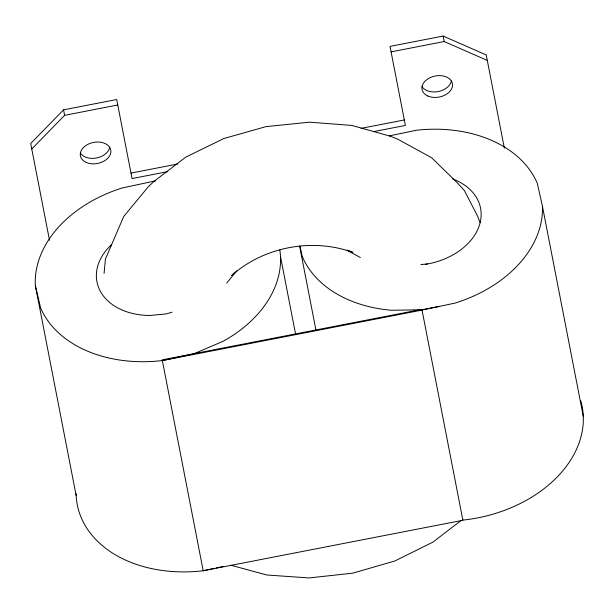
<?xml version="1.0" encoding="UTF-8"?>
<svg xmlns="http://www.w3.org/2000/svg" width="614" height="614" viewBox="0 0 614 614"><rect width="100%" height="100%" fill="white"/><g stroke="black" fill="none" stroke-linecap="round" stroke-linejoin="round"><path stroke-width="0.92" d="M104.096 273.36L105.424 259.054L123.706 216.519L148.304 186.733L154.076 181.322L185.743 157.153L223.826 138.541L265.954 126.637L309.525 122.178L351.853 125.433L390.32 136.201L397.588 139.125L431.596 157.714L456.908 182.389L464.376 190.501L477.554 216.074L480.102 222.644M226.696 283.062L236.781 270.851M167.752 171.628L132.064 178.567L116.698 99.514L63.557 109.845L30.7 143.499L49.511 240.274M31.767 148.979L64.616 115.325L117.765 104.994M234.172 273.138L231.608 275.54C263.951 246.805 312.204 237.656 352.873 252.385L347.209 250.113M460.884 520.641L432.947 542.116L394.84 560.981L352.674 573.177L309.072 577.943L266.722 574.988L230.987 565.248M155.311 181.061A123.752 89.314 -11 0 0 153.439 181.276L121.864 188.068A123.752 89.314 -11 0 0 35.313 285.38L40.639 308.09A123.752 89.314 -11 0 0 162.349 360.556L193.924 353.756L223.043 341.315A123.752 89.314 -11 0 0 279.831 249.944M172.004 312.196L166.217 313.907L150.207 315.466A61.876 44.661 -11 0 1 100.481 291.527A61.876 44.661 -11 0 1 111.234 244.902M425.702 264.342L427.474 263.92M214.347 568.349L203.203 570.751A123.752 89.314 -11 0 1 76.105 493.71M216.205 567.95L218.062 567.551M218.991 567.351L223.634 566.354M389.299 135.909L416.376 130.245A123.752 89.314 -11 0 1 537.373 183.502L542.438 206.266L583.3 416.461M504.347 148.127L486.234 54.953L443.162 36.057L390.02 46.388L405.386 125.44L373.45 131.642M391.087 51.868L444.229 41.537L487.301 60.433M130.997 173.087L177.96 163.953M361.116 128.357L404.319 119.96M194.262 353.61L421.895 309.364L462.887 520.273L203.203 570.751L162.211 359.842L193.924 353.756M421.971 309.778L439.087 306.447M162.349 360.556L422.033 310.078M420.851 264.573L428.349 263.836A61.876 44.661 -11 0 0 479.78 224.026A61.876 44.661 -11 0 0 452.633 178.935M462.826 519.951L464.138 519.951A123.752 89.314 -11 0 0 580.744 400.765M347.24 250.358L360.357 257.535M300.008 246.283L302.28 256.498A123.752 89.314 -11 0 0 391.425 310.254L423.276 309.755L454.897 303.139A123.752 89.314 -11 0 0 542.438 206.266M443.162 36.057L444.229 41.537M299.578 245.93L315.995 330.386M280.475 256.445L295.618 334.331M63.557 109.845L64.616 115.325M35.313 285.38L76.167 495.575M109.699 147.329A15.465 10.707 -11 0 1 96.544 157.967A15.465 10.707 -11 0 1 80.365 153.032M451.344 80.918A15.465 10.707 -11 0 1 438.196 91.563A15.465 10.707 -11 0 1 422.01 86.62M86.275 162.457A15.465 10.707 -11 0 0 110.766 152.809A15.465 10.707 -11 0 0 89.667 143.553A15.465 10.707 -11 0 0 86.275 162.457M427.927 96.045A15.465 10.707 -11 0 0 452.411 86.397A15.465 10.707 -11 0 0 431.312 77.141A15.465 10.707 -11 0 0 427.927 96.045"/></g></svg>
